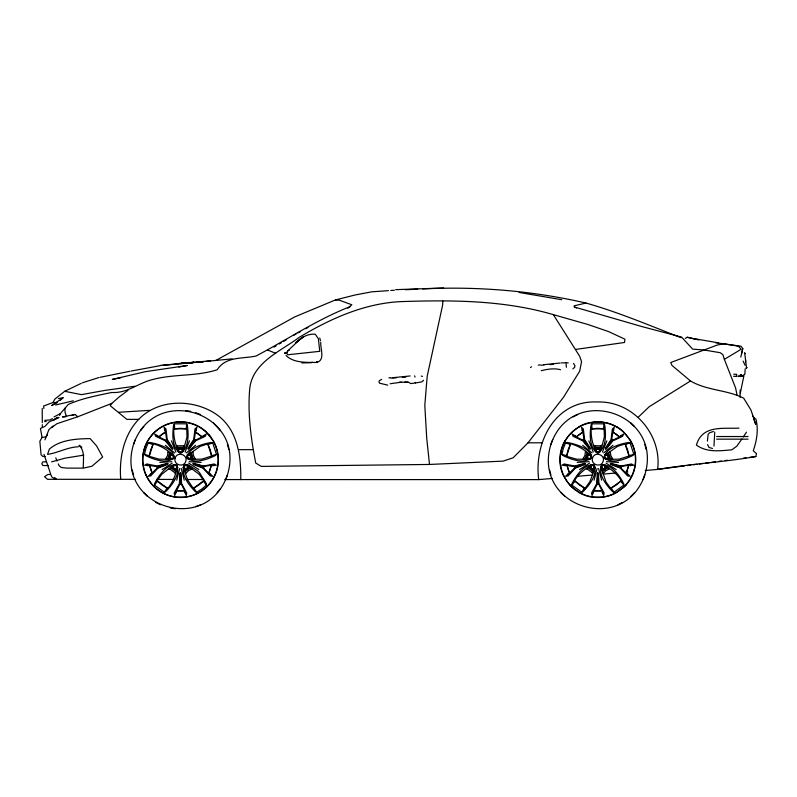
<?xml version="1.0" encoding="UTF-8"?>
<svg xmlns="http://www.w3.org/2000/svg" width="797" height="797" viewBox="0 0 797 797"><rect width="100%" height="100%" fill="white"/><g stroke="black" fill="none" stroke-linecap="round" stroke-linejoin="round"><path stroke-width="1.2" d="M174.194 457.617L174.204 456.193C168.247 450.305 160.396 445.314 151.908 443.501L152.954 444.557L150.653 449.966L149.338 455.695L147.873 455.934L159.041 459.132L172.112 459.431L173.367 458.773C177.004 449.179 156.023 443.281 149.637 442.465L148.272 442.783L145.931 448.432L144.506 454.38L145.423 455.436C153.333 459.401 166.693 464.452 174.304 457.647M591.573 457.617L591.583 456.193C585.626 450.305 577.775 445.314 569.287 443.501L570.333 444.557L566.787 455.675L565.242 455.934L576.42 459.132L589.491 459.431L590.736 458.773C594.373 449.179 573.402 443.281 567.016 442.465L565.651 442.783L563.31 448.432L561.885 454.38L562.802 455.436C570.712 459.401 584.071 464.452 591.683 457.647M740.074 397.404L740.154 390.062M180.361 452.307L181.995 451.5L182.025 449.638L180.421 448.771L178.797 449.578L178.757 451.441L180.361 452.307L181.995 451.5M180.421 448.771L178.797 449.578M597.74 452.407L596.136 451.441L597.74 452.407L599.364 451.5L599.314 449.687L597.8 448.671L596.176 449.578L596.136 451.441M599.404 449.638L597.8 448.671M714.73 432.074L713.982 446.071M42.291 424.701L42.271 426.664M175.729 492.387L179.783 484.217L180.471 472.87L179.883 473.478L179.385 483.649L174.174 493.034L174.673 495.475L176.276 492.028L175.161 492.974M593.098 492.387L597.162 484.217L597.85 472.87L597.262 473.478L596.764 483.649L591.553 493.034L592.051 495.475L593.645 492.028L592.54 492.974M165.079 430.38L164.849 430.988L164.112 427.262L165.955 428.945L167.25 439.605L172.829 448.123L172.71 448.96L166.593 439.376L165.188 429.573M582.458 430.38L582.218 430.988L581.491 427.262L583.334 428.945L584.629 439.605L590.208 448.123L590.089 448.96L583.972 439.376L582.567 429.573M186.329 428.816L186.657 427.252L187.006 436.846L183.828 448.86L181.836 452.616L179.116 452.616C175.37 445.134 173.039 436.128 173.945 427.491L174.623 428.816L180.471 428.298L186.329 428.816L186.568 423.815L174.384 423.815L173.656 425.02C172.321 433.757 171.654 448.024 180.471 453.164C189.297 448.024 188.63 433.757 187.295 425.02L186.568 423.815M603.708 428.816L604.026 427.252L604.385 436.846L601.197 448.86L599.214 452.616L596.495 452.616C592.739 445.134 590.418 436.128 591.324 427.491L592.002 428.816L597.85 428.298L603.708 428.816L603.947 423.815L591.753 423.815L591.025 425.02C589.7 433.757 589.023 448.024 597.85 453.164C606.676 448.024 605.999 433.757 604.674 425.02L603.947 423.815M42.201 408.433L42.311 422.689M170.558 459.152L172.102 459.401L170.558 459.152L169.103 457.229L170.548 453.473M587.927 459.152L589.481 459.401L587.927 459.152L586.482 457.229L587.927 453.473M707.407 441.07L708.144 434.275L709.679 432.711L713.445 431.506M442.843 301.107L442.594 305.261L427.262 375.925L426.525 384.244L424.811 405.444L426.724 438.3L429.513 464.452L503.126 461.124L513.158 457.787L528.022 442.803L563.489 397.295L579.728 371.103L581.551 361.539L579.598 356.149L553.357 314.646C503.893 300.13 452.188 299.941 401.14 301.605C364.528 303.249 330.217 318.75 299.244 337.34C280.165 351.597 250.965 363.073 249.571 390.759C247.688 414.928 251.135 439.296 255.727 463.017L261.257 466.394L429.513 464.452M745.235 368.652L744.816 374.391L743.013 375.277M154.479 485.064L154.598 483.669C158.663 475.819 166.503 463.874 176.655 464.91C180.78 474.255 171.843 485.393 165.637 491.689L164.341 492.237L154.479 485.064L157.617 481.159L167.091 487.973M571.857 485.064L571.967 483.669C576.042 475.819 583.882 463.874 594.034 464.91C598.158 474.255 589.222 485.393 583.015 491.689L581.72 492.237L571.857 485.064L574.996 481.159L579.419 485.024L584.46 488.043L584.231 489.517L589.73 481.956L594.213 470.36L594.811 466.145L592.619 464.551C585.187 468.397 578.004 474.315 573.661 481.836L574.996 481.159M168.815 458.823L169.851 454.938L172.152 454.23L173.577 454.918L172.152 454.23L169.851 454.938M586.193 458.823L587.23 454.938L589.531 454.23L590.956 454.918L589.531 454.23L587.23 454.938M176.605 445.344L177.422 445.792L177.223 447.286L183.728 447.286L183.529 445.792L184.346 445.344M593.984 445.344L594.801 445.792L594.602 447.286L601.097 447.286L600.898 445.792L601.715 445.344M183.061 450.066L182.852 451.63L183.061 450.066L181.686 448.093L177.661 448.303M600.44 450.066L600.231 451.63L600.44 450.066L599.065 448.093L595.04 448.303M606.796 467.191L603.668 469.722L601.396 468.935L600.888 466.145L603.09 464.551C610.522 468.397 617.705 474.315 622.039 481.836L620.714 481.159L611.239 487.973M740.712 374.56L740.423 376.612L741.23 374.57M195.275 458.913L193.412 455.446L192.884 451.56L200.157 446.39L209.043 443.501L207.997 444.557L211.544 455.675L213.207 455.515L201.91 459.132L188.839 459.431L187.584 458.773L186.757 457.617L187.395 454.938L192.884 451.56M612.654 458.913L610.791 455.446L610.263 451.56L617.526 446.39L626.422 443.501L625.366 444.557L627.677 449.966L628.992 455.695L630.576 455.515L619.289 459.132L606.218 459.431L604.963 458.773L604.136 457.617L604.774 454.938L610.263 451.56M743.92 375.746L740.323 393.06M741.409 374.859L741.34 376.553M738.311 375.696L738.281 376.573M195.873 430.38L196.102 430.988L196.839 427.262L194.996 428.945L193.701 439.605L188.122 448.123L188.241 448.96L194.358 439.376L195.763 429.573M613.252 430.38L613.481 430.988L614.218 427.262L612.375 428.945L611.08 439.605L605.491 448.123L605.62 448.96L611.737 439.376L613.142 429.573M185.073 452.038L189.487 440.851M602.452 452.038L606.866 440.851M749.718 457.339L755.855 456.532L756.483 453.632L753.255 450.743C756.801 440.751 758.605 429.523 755.974 419.122L753.982 417.867M645.201 470.489L657.585 469.433C662.267 434.754 633.017 400.781 597.571 401.987C555.25 399.815 533.771 442.415 538.722 479.615L224.684 479.575M190.483 458.036L190.812 456.243L189.537 454.938L187.753 455.486L187.335 457.309L188.7 458.574L190.483 458.036L190.901 456.213L189.537 454.938M606.896 455.037L608.28 456.213L607.792 457.966L606.099 458.484L604.714 457.309L605.132 455.486L606.896 455.037L608.28 456.213M715.527 342.74L740.941 346.177L742.774 348.538L740.782 357.076M187.335 457.309L187.823 455.555L189.517 455.037M741.529 353.878L742.774 348.538M168.057 451.56L167.539 455.446L165.676 458.913M585.436 451.56L584.908 455.446L583.045 458.913M149.408 455.675L153.004 444.606M188.7 458.574L187.425 457.279M606.079 458.574L604.714 457.309M176.715 480.173L179.724 468.526M594.094 480.173L597.092 468.526M188.202 465.896L187.116 464.751L188.202 465.896L188.251 468.297L184.874 470.489M605.581 465.896L604.475 464.781L605.581 465.896L605.63 468.297L602.253 470.489M188.251 468.297L188.56 467.142M605.63 468.297L605.939 467.142M133.517 444.397C114.489 506.523 206.303 536.361 227.434 474.912C246.452 412.786 154.648 382.958 133.517 444.397L135.37 439.575M550.896 444.397C531.868 506.523 623.682 536.361 644.813 474.912C663.831 412.786 572.027 382.958 550.896 444.397L552.749 439.575M150.424 475.002L150.982 473.657L148.202 476.247L150.673 475.968L157.995 468.108L167.519 464.492L167.908 463.734L167.151 463.366L157.318 466.036L146.778 463.974L144.616 465.209L148.381 465.667L147.146 464.9M567.803 475.002L568.361 473.657L565.581 476.247L568.052 475.968L575.364 468.108L584.898 464.492L585.287 463.734L584.53 463.366L574.697 466.036L564.156 463.974L561.995 465.209L565.76 465.667L564.515 464.9M176.077 470.489L172.7 468.297L172.75 465.896L175.24 464.551L177.442 466.145C176.077 474.404 172.66 483.062 166.852 489.517L167.091 488.043L162.04 485.024L157.617 481.159L156.292 481.836L161.781 474.275L173.836 464.751L172.75 465.896M590.079 468.297L590.119 465.896L591.215 464.751L590.119 465.896M210.528 475.002L203.145 467.739L203.564 466.444L213.805 464.9M203.624 467.899L204.052 466.594M627.906 475.002L620.524 467.739L620.943 466.444L631.184 464.9M621.002 467.899L621.431 466.594M177.89 450.066L178.1 451.63L177.89 450.066L179.265 448.093L183.28 448.303M595.269 450.066L595.479 451.63L595.269 450.066L596.644 448.093L600.659 448.303M44.941 439.844L48.956 429.513L53.09 426.026M225.581 479.734L227.434 474.912M642.96 479.734L644.813 474.912M191.848 457.229L190.393 459.152L188.839 459.431L190.393 459.152L191.848 457.229L190.403 453.473M609.227 457.229L607.772 459.152L606.218 459.431L607.772 459.152L609.227 457.229L607.782 453.473M59.665 415.416L60.393 413.583L68.273 404.448C82.051 398.311 97.055 395.551 111.749 392.473C125.099 393.399 135.211 385.579 147.106 381.215C169.831 373.305 194.707 377.15 217.262 369.718C225.83 356.149 242.567 358.969 256.066 356.02C287.299 339.532 316.808 319.717 349.863 306.745M300.688 338.655L287.478 351.138L286.87 353.34L287.717 354.775L319.766 351.328L318.362 338.705L315.253 334.232C307.483 333.545 300.738 337.769 295.448 343.029L303.567 336.812L300.549 338.755M184.834 465.448L184.037 467.142L184.834 465.448L186.687 465.289L187.763 466.823L186.966 468.506L185.113 468.676L184.037 467.142M185.113 468.676L186.966 468.506L187.763 466.823M187.664 466.823L186.687 465.289M602.532 468.586L601.516 467.132L602.263 465.528L604.066 465.289L605.132 466.823L604.345 468.506L602.532 468.586L601.416 467.142L602.263 465.528M604.066 465.289L605.043 466.823L604.345 468.506M185.761 473.508L188.471 470.668L192.017 468.955L199.17 474.275L204.66 481.836L203.335 481.159L198.901 485.024L193.86 488.043L194.099 489.517L187.594 479.874L183.27 467.54L184.356 465L187.106 464.462L188.919 465.199L197.656 470.888L199.519 472.651L206.353 483.669L206.473 485.064L201.83 489.039L196.61 492.237L195.315 491.689C189.098 485.393 180.172 474.255 184.296 464.91L187.106 464.781M623.852 485.064L623.732 483.669C619.668 475.819 611.827 463.874 601.665 464.91C597.551 474.255 606.477 485.393 612.694 491.689L613.989 492.237L623.852 485.064L620.714 481.159L616.28 485.024L611.239 488.043L611.478 489.517L605.979 481.956L603.13 473.508L605.85 470.668L609.396 468.955M176.934 468.935L177.681 467.54L176.934 468.935L174.653 469.722L171.534 467.191M594.303 468.935L595.06 467.54L594.303 468.935L592.032 469.722L588.903 467.191M168.934 468.955L169.861 469.084L170.578 467.749L175.838 471.565L174.792 472.661L175.191 473.508M586.313 468.955L587.24 469.084L587.957 467.749L593.217 471.565L592.171 472.661L592.569 473.508M43.845 408.472L43.626 406.002L52.941 402.545L54.883 399.088L64.657 391.307L81.204 383.367M44.313 426.714L40.428 428.437L42.052 437.473L39.85 441.239L41.075 454.788L42.889 456.482L45.349 456.482M47.392 434.873L46.236 436.756L42.052 437.473M742.744 376.473L742.934 375.845L741.877 375.905M743.222 437.045L746.47 432.143M164.341 492.237L167.091 488.043M581.72 492.237L584.46 488.043M127.958 390.4L119.221 396.896L111.789 403.382L110.205 405.683L126.853 419.361L138.688 419.371C158.434 398.779 193.013 398.779 215.927 414.061C237.486 428.696 241.112 455.535 240.774 479.615M167.908 463.734L157.328 467.899L150.812 474.285M585.287 463.734L574.707 467.899L568.191 474.285M741.917 438.998L736.827 446.181L731.825 449.817C719.801 450.893 706.889 452.636 696.409 445.105C702.227 424.96 722.281 428.836 739.018 428.138M423.586 380.299L421.723 381.893L415.556 382.958L415.277 382.361L415.217 383.018L410.734 383.556L408.572 382.281L405.035 382.082M312.165 362.097L311.288 362.715L301.864 362.934M177.034 467.311L175.918 468.795L177.034 467.311L176.306 465.587L174.453 465.358L173.338 466.853L174.125 468.487M591.434 468.566L590.806 466.863L591.832 465.358L593.685 465.587L594.413 467.311L593.287 468.795L591.434 468.566L590.707 466.853L591.832 465.358M740.274 374.979L739.138 376.493M176.306 465.587L174.453 465.358M188.59 448.492L195.474 440.183L204.361 435.82M593.626 465.667L591.872 465.448M605.969 448.492L612.843 440.183L621.74 435.82M138.688 419.371C123.615 435.092 119.022 458.175 120.726 479.316L135.58 479.346M140.531 430.629L143.779 426.614M217.173 492.695L220.42 488.681M216.445 454.38L215.529 455.436C207.619 459.401 194.259 464.462 186.647 457.647C188.809 447.665 202.587 443.899 211.315 442.465L212.679 442.783L216.445 454.38L211.613 455.695L210.298 449.966L207.997 444.557L212.679 442.783M633.824 454.38L632.908 455.436C624.997 459.401 611.638 464.462 604.026 457.647C606.188 447.665 619.966 443.899 628.694 442.465L630.048 442.783L633.824 454.38L628.992 455.695M45.04 426.325L48.996 421.982L58.938 417.389L52.652 420.577L57.384 417.329M189.417 467.191L186.299 469.722L184.017 468.935L183.27 467.54L184.017 468.935M616.798 492.476L626.014 485.014A37.947 37.947 0 0 0 632.469 475.072A37.828 37.828 0 0 0 630.676 440.731L623.214 431.496M623.214 487.824L626.014 485.014M630.895 496.352L634.542 492.695M638.297 417.16L649.176 406.729L690.491 380.966C706.75 390.6 726.984 389.753 743.681 398.171L750.993 410.086L755.715 424.333L753.733 418.933M172.272 463.117L162.13 469.572M589.65 463.117L579.509 469.572M287.478 351.138L289.48 349.993M60.273 400.243L63.063 397.763L58.44 398.57M173.457 457.498L172.132 458.753L170.369 458.145L170.11 456.342L171.425 455.087L173.188 455.695L173.547 457.528L173.188 455.695M590.826 457.498L589.511 458.753L587.748 458.145L587.489 456.342L588.804 455.087L590.567 455.695L590.926 457.528L590.567 455.695M347.851 308.25L351.846 304.783L339.353 300.19L335.338 299.981L294.82 316.867L215.728 360.523M203.275 481.139L193.86 487.973M195.574 445.274L186.299 452.925M612.953 445.274L603.678 452.925M576.908 436.377L582.189 432.512L576.879 436.367M736.418 376.523L736.707 375.905M530.483 367.586L531.489 366.759M178.339 448.85L179.265 448.093M595.708 448.85L596.644 448.093M213.078 465.249L212.57 465.667L216.336 465.209L214.174 463.974L203.633 466.036L193.801 463.366L193.043 463.734L193.432 464.492L202.956 468.108L210.278 475.968L212.749 476.247L209.97 473.657L210.139 474.285M630.457 465.249L629.939 465.667L633.715 465.209L631.553 463.974L621.012 466.036L611.179 463.366L610.422 463.734L610.811 464.492L620.335 468.108L627.657 475.968L630.128 476.247L627.349 473.657L627.518 474.285M736.518 374.869L736.797 374.311L733.718 374.231M51.616 427.61L56.916 423.715L77.817 416.741L111.789 403.382M166.593 439.376L165.477 440.183L156.591 435.82M166.882 439.795L165.786 440.592L172.361 448.492M573.97 435.82L582.856 440.183L583.972 439.376M582.856 440.183L584.261 439.795M63.063 397.763L51.675 405.573L57.374 402.545M685.261 338.446L687.193 337.231L695.233 339.104M737.036 394.913L735.591 387.97L724.353 359.347L741.15 349.275L738.739 346.526L736.687 345.898L723.825 343.836L717.3 345.021L670.735 362.525L671.991 365.434L690.491 380.966M274.009 347.123L276.111 345.868M279.249 343.985L281.351 342.73M283.443 341.475L286.591 339.582M52.363 418.634L50.211 419.919L44.702 420.358M597.74 452.307L599.364 451.5M597.8 448.771L596.176 449.578M293.924 335.188L296.085 334.013M298.247 332.827L300.409 331.652M305.809 328.703L307.961 327.517M54.027 416.921L60.393 413.583M573.163 416.901L577.765 414.55M617.934 504.76L622.537 502.419M188.799 454.23L187.395 454.938L188.799 454.23L191.101 454.938L192.137 458.823M606.178 454.23L604.774 454.938L606.178 454.23L608.48 454.938L609.516 458.823M194.607 458.275L193.243 458.923L191.23 452.746L192.715 452.467M611.976 458.275L610.622 458.923L608.609 452.746L610.094 452.467M572.834 368.862L574.697 367.268L574.946 365.773L573.561 363.402M285.874 352.912L284.529 353.32L286.89 352.284M284.529 353.32L286.302 352.543M195.733 506.613L200.555 504.76M390.141 383.736L401.529 382.171M541.253 370.705C547.35 369.111 554.513 368.025 560.58 369.718M630.048 442.783L625.366 444.557M193.043 463.734L203.564 466.444M610.422 463.734L620.943 466.444M71.62 415.546L74.988 414.45L77.817 416.741M82.31 382.829L98.858 377.549M51.596 461.852L65.205 458.116L83.834 455.117M147.873 465.249L156.899 466.594L167.35 463.924M565.252 465.249L574.278 466.594L584.729 463.924M381.683 379.422L379.372 380.617L378.964 381.932L379.571 383.198L387.711 385.12M64.657 391.307L81.503 394.625L104.786 390.42L134.733 386.246M335.338 299.981L355.054 294.99L371.791 291.822L388.438 290.656M55.551 405.006L73.314 400.811M538.294 365.195L539.997 364.807M100.063 377.31L130.031 371.253M560.022 363.043L543.962 364.667M120.686 377.748L112.297 379.422L145.472 371.651L187.275 365.484L178.857 367.028M74.988 414.45L62.485 416.941L65.942 416.771M131.246 371.033L160.386 365.634M78.425 446.768C67.426 447.187 58.051 452.875 47.531 454.38L49.384 449.1C60.233 439.675 76.452 438.768 90.091 438.609L96.596 445.912L102.664 457.01L91.954 466.225L83.486 468.118L66.769 468.118L61.259 467.48L59.187 465.787L58.281 463.914M188.241 448.96L189.078 448.821L195.464 440.88L205.198 436.348L206.224 434.086L202.906 435.929L203.564 435.969M605.62 448.96L606.457 448.821L612.833 440.88L622.577 436.348L623.603 434.086L620.285 435.929L620.933 435.969M575.613 349.435L624.499 342.481L624.898 339.193L608.659 331.622L588.047 324.528L553.357 314.646M755.855 456.532C725.011 462.061 689.554 463.954 657.585 469.433L684.613 465.886M687.064 465.558L690.75 465.079M693.211 464.751L696.897 464.272M699.348 463.944L703.034 463.465M705.494 463.137L709.181 462.658M711.631 462.34L715.317 461.852M719.004 461.363L721.464 461.045M725.15 460.556L727.601 460.238M743.571 458.145L746.032 457.817M540.834 365.255L544.052 364.986M205.765 361.41L232.196 358.859M162.817 365.365L194.179 362.456M197.766 362.197L203.474 361.669M189.148 461.672L201.153 462.419M606.517 461.672L618.522 462.419M160.386 365.375L193.94 362.396M410.156 375.955L392.851 377.698M184.884 465.528L186.647 465.378M538.722 479.615L552.341 478.449M577.108 476.327L591.962 475.052M603.11 474.095L615.493 473.039M625.396 472.193L627.867 471.973M186.916 362.824L210.617 360.852M183.529 445.792L177.422 445.792M600.898 445.792L594.801 445.792M184.914 363.123L193.502 362.436L181.327 363.362L194.259 362.416M174.653 428.876L186.299 428.876M592.032 428.876L603.668 428.876M549.95 364.608L553.447 364.349M402.336 377.38L405.822 377.12M159.798 462.419L171.803 461.672M577.177 462.419L589.182 461.672M196.61 362.246L201.312 361.898L196.401 362.227M390.819 290.487L394.385 290.238M179.205 363.392L194 362.426M196.46 362.266L200.157 362.027M183.728 490.803L177.193 490.822L183.758 490.822M149.507 410.365L118.643 412.268M396.478 377.788L391.118 378.107M174.653 469.722L175.858 469.652M592.032 469.722L593.237 469.652M593.914 422.221L601.785 422.221A37.638 37.638 0 0 1 601.785 497.079L593.914 497.089A37.638 37.638 0 0 1 582.557 494.03A37.618 37.618 0 0 1 593.914 422.251M603.13 473.508L600.679 467.54M388.886 377.848L390.62 377.758M56.776 402.475L52.941 402.545M157.388 435.969L158.045 435.929L154.728 434.086L155.754 436.348L165.487 440.88L171.873 448.821L172.71 448.96M574.767 435.969L575.424 435.929L572.107 434.086L573.133 436.348L582.866 440.88L589.252 448.821L590.089 448.96M405.464 289.719L417.777 289.162M422.699 288.932C477.373 286.193 532.645 290.775 585.984 303.049C618.532 312.245 649.625 325.495 681.086 337.709M395.701 289.65L443.64 288.006M561.267 362.924L565.78 362.824M399.187 382.231L408.084 382.132M585.984 303.049L574.129 305.839L574.328 306.994L576.47 308.011M745.046 365.215L743.133 361.141M44.702 421.533L46.256 421.533M716.603 436.537L748.064 436.537M716.603 439.157L748.064 439.157M528.022 442.803L542.03 442.803M238.791 449.657L253.127 449.657M46.286 461.852L42.889 461.852L41.783 463.695L42.889 465.548L48.557 465.548M50.301 474.474L47.86 474.474L44.502 476.716L47.531 479.316L120.726 479.316M179.793 483.709L181.158 483.709L185.791 492.974M597.172 483.709L598.527 483.709L603.17 492.974M179.783 484.217L181.158 484.217M597.162 484.217L598.537 484.217M156.62 479.405L173.945 479.445M186.319 479.475L203.643 479.525M566.129 362.814L568.221 362.884M602.472 469.652L603.668 469.722M185.093 469.652L186.299 469.722M594.572 490.822L601.137 490.822L594.592 490.803M594.413 467.311L593.287 468.795L591.494 468.487M174.065 468.566L175.878 468.706M712.478 448.492L709.001 447.436L707.557 444.587M693.938 338.615L718.665 342.889M185.631 410.555L190.742 411.362M170.209 507.948L175.32 508.755M519.166 292.459L561.765 299.722M585.606 452.467L587.1 452.746L585.088 458.923L583.723 458.275M168.237 452.467L169.721 452.746L167.709 458.923L166.344 458.275M733.599 376.304L736.817 376.314M574.328 306.994L641.934 326.581L681.574 337.081L692.673 349.136L704.12 350.003L720.189 352.702L722.859 354.605L724.353 359.347M687.373 337.28L698.74 339.921M744.747 353.39L745.414 353.519L744.747 353.499M561.885 454.38L566.717 455.695L568.032 449.966L570.333 444.557L565.651 442.783M144.506 454.38L149.338 455.695M589.74 448.492L583.165 440.592M421.284 376.064L422.45 376.433M587.489 456.342L587.748 458.145M170.11 456.342L170.369 458.145M170.448 458.076L172.132 458.753M152.954 444.557L148.272 442.783M620.524 467.739L610.98 463.924M203.145 467.739L193.601 463.924M746.381 367.347L747.068 367.566L746.39 367.517M195.733 412.697L200.555 414.55M267.722 350.082L275.672 353.29M593.456 470.489L590.866 469.274L589.77 467.142M155.784 502.419L160.396 504.76M592.032 452.925L582.746 445.274M174.653 452.925L165.377 445.274M587.24 469.084L592.171 472.661M169.861 469.084L174.792 472.661M584.47 487.973L575.055 481.139M616.201 469.572L606.049 463.117M198.822 469.572L188.68 463.117M607.473 454.28L609.167 455.984M190.094 454.28L191.101 454.938M575.573 490.314L569.686 485.014L578.901 492.476M602.602 492.387L602.054 492.028L603.658 495.475L604.156 493.034L598.936 483.649L598.447 473.478L597.85 472.87M185.223 492.387L184.675 492.028L186.279 495.475L186.777 493.034L181.567 483.649L181.068 473.478L180.471 472.87M187.116 464.751L192.017 468.955M81.832 447.237L79.092 445.284C85.229 451.002 83.147 460.128 83.296 467.51M611.737 439.376L612.843 440.183M611.448 439.795L612.544 440.592M194.358 439.376L195.474 440.183M194.07 439.795L195.165 440.592M599.065 448.093L599.992 448.85M181.686 448.093L182.613 448.85M201.452 436.367L196.142 432.512L201.412 436.377M145.981 475.052A37.828 37.828 0 0 0 197.726 493.363A37.828 37.828 0 0 0 213.297 440.731L205.835 431.496A37.828 37.828 0 0 0 147.784 440.731M630.895 422.958L634.542 426.614M561.158 492.695L564.814 496.352M213.516 422.958L220.42 430.629M143.779 492.695L147.435 496.352M603.538 472.661L602.492 471.565L607.752 467.749L608.47 469.084M186.159 472.661L185.113 471.565L190.373 467.749L191.091 469.084M54.704 477.582L56.348 479.316L52.194 477.373L51.128 475.44L44.004 454.33M208.645 434.295L211.135 437.384M316.897 361.489L317.326 362.017L317.126 361.559M206.473 485.064L203.335 481.159M597.85 473.458L598.527 483.709M180.471 473.458L181.158 483.709M752.537 415.695L754.141 418.017M611.239 488.043L613.989 492.237M193.86 488.043L196.61 492.237M600.649 467.54L601.396 468.935M598.607 468.526L601.615 480.173M181.228 468.526L184.237 480.173M319.727 338.028L320.504 340.717M625.326 444.606L628.923 455.675M588.844 440.851L593.257 452.038M171.465 440.851L175.878 452.038M586.482 457.229L586.911 458.355M169.103 457.229L169.542 458.355M55.79 457.807L56.976 460.995M66.34 416.064L65.005 412.169L64.975 408.273M574.767 466.444L575.185 467.739M574.278 466.594L574.707 467.899M157.388 466.444L157.806 467.739M156.899 466.594L157.328 467.899M414.659 375.855L415.008 377.081M644.813 444.397L646.148 449.388M549.561 469.921L550.896 474.912M227.434 444.397L228.769 449.388M132.182 469.921L133.517 474.912M172.391 467.142L172.7 468.297M286.003 355.412C293.545 363.193 306.576 362.316 316.857 362.476C325.485 359.915 320.215 348.498 320.743 342.341M744.667 352.682L746.59 368.433M566.119 364.05L566.368 367.258M745.504 359.945L745.703 361.838M591.753 423.815L592.002 428.816M174.384 423.815L174.623 428.816M589.929 496.75A37.947 37.947 0 0 1 578.831 492.486M563.15 475.072A37.947 37.947 0 0 1 564.953 440.651M578.831 426.774A37.947 37.947 0 0 1 589.929 422.52M616.778 426.774A37.947 37.947 0 0 1 623.194 431.426M616.848 492.416A37.828 37.828 0 0 1 590.039 496.661M569.795 484.965A37.828 37.828 0 0 1 563.359 475.042M565.163 440.731A37.828 37.828 0 0 1 579.001 426.893M590.039 422.649A37.828 37.828 0 0 1 616.848 426.893M145.851 475.072A37.818 37.818 0 0 1 147.654 440.771M175.191 457.936C172.79 464.641 183.768 468.208 185.761 461.373C188.162 454.669 177.183 451.102 175.191 457.936M592.569 457.936C590.169 464.641 601.147 468.208 603.14 461.373C605.541 454.669 594.562 451.102 592.569 457.936M211.105 466.185L209.103 472.402L211.125 466.165M628.484 466.185L626.482 472.402L628.504 466.165M162.05 434.285L159.539 436.377L164.81 432.512L162.05 434.285M203.325 361.649L195.962 362.237L203.335 361.649M180.471 422.021L176.545 422.221A37.638 37.638 0 0 0 176.545 497.079L184.406 497.089A37.638 37.638 0 0 0 184.406 422.221L180.471 422.021M616.28 434.285L613.521 432.542L618.821 436.367L616.28 434.285M569.237 472.382L567.195 466.165L569.227 472.402M151.858 472.382L149.826 466.165L151.848 472.402"/></g></svg>
